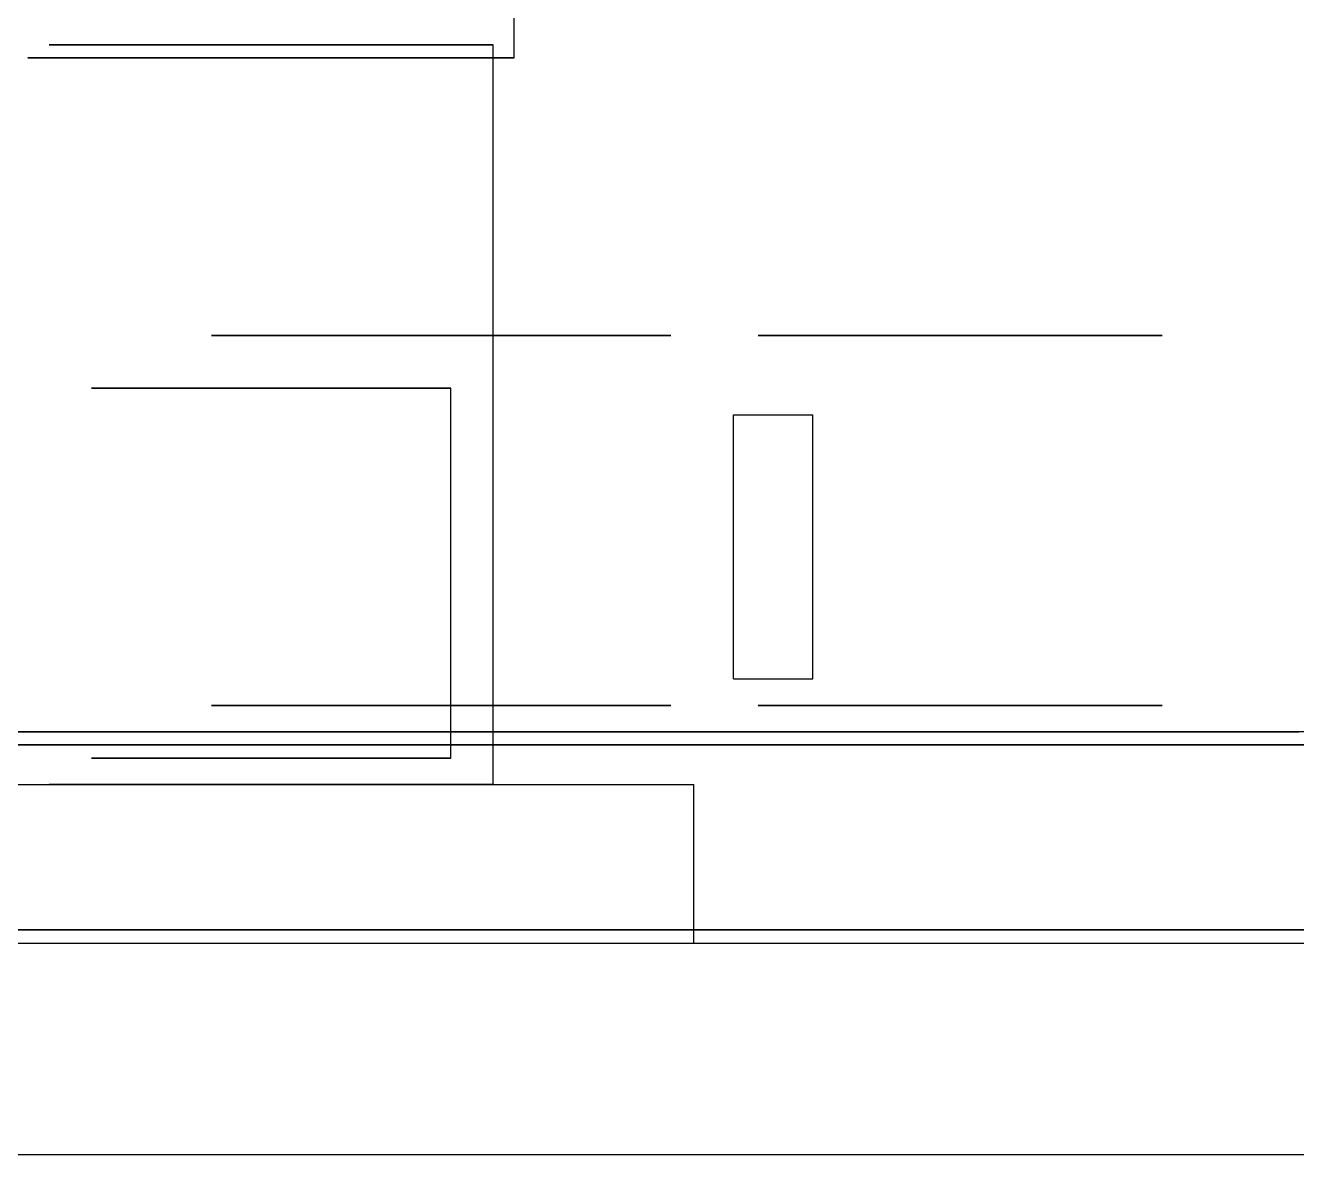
# Model space of a CAD drawing. Header units: millimetres. Extents: x -610 to 577, y -771 to 522.
# Drawn here: x 300.35 to 324.4, y 105 to 126.37 of the extents above; entities that cross this region are included whole.
import ezdxf

# ---------------------------------------------------------------- set-up
doc = ezdxf.new("R2010")
doc.units = ezdxf.units.MM
doc.layers.add('HIDDEN', color=8, linetype='Continuous')
doc.layers.add('VISIBLE', color=7, linetype='Continuous')

msp = doc.modelspace()

# ---------------------------------------------------------------- linework, layer by layer
at = {"layer": 'HIDDEN'}
for points in [[(309.6, 125.75), (309.6, 129.25)], [(309.6, 125.75), (309.6, 129.25)], [(300.8, 126), (300.922, 126)], [(300.922, 126), (300.8, 126)], [(300.8, 126), (300.922, 126)], [(300.922, 126), (300.8, 126)], [(300.8, 126), (300.922, 126)], [(300.922, 126), (300.8, 126)], [(300.8, 126), (300.922, 126)], [(300.922, 126), (300.8, 126)], [(300.8, 126), (300.922, 126)], [(300.922, 126), (300.8, 126)], [(300.8, 126), (300.922, 126)], [(300.922, 126), (300.8, 126)], [(300.8, 126), (300.922, 126)], [(300.922, 126), (300.8, 126)], [(300.8, 126), (300.922, 126)], [(300.922, 126), (300.8, 126)], [(300.8, 126), (300.922, 126)], [(300.922, 126), (300.8, 126)], [(300.8, 126), (300.922, 126)], [(300.922, 126), (300.8, 126)], [(300.922, 126), (301.281, 126)], [(301.281, 126), (300.922, 126)], [(300.922, 126), (301.281, 126)], [(301.281, 126), (300.922, 126)], [(300.922, 126), (301.281, 126)], [(301.281, 126), (300.922, 126)], [(300.922, 126), (301.281, 126)], [(301.281, 126), (300.922, 126)], [(300.922, 126), (301.281, 126)], [(301.281, 126), (300.922, 126)], [(300.922, 126), (301.281, 126)], [(301.281, 126), (300.922, 126)], [(300.922, 126), (301.281, 126)], [(301.281, 126), (300.922, 126)], [(300.922, 126), (301.281, 126)], [(301.281, 126), (300.922, 126)], [(300.922, 126), (301.281, 126)], [(301.281, 126), (300.922, 126)], [(300.922, 126), (301.281, 126)], [(301.281, 126), (300.922, 126)], [(301.281, 126), (301.856, 126)], [(301.856, 126), (301.281, 126)], [(301.281, 126), (301.856, 126)], [(301.856, 126), (301.281, 126)], [(301.281, 126), (301.856, 126)], [(301.856, 126), (301.281, 126)], [(301.281, 126), (301.856, 126)], [(301.856, 126), (301.281, 126)], [(301.281, 126), (301.856, 126)], [(301.856, 126), (301.281, 126)], [(301.281, 126), (301.856, 126)], [(301.856, 126), (301.281, 126)], [(301.281, 126), (301.856, 126)], [(301.856, 126), (301.281, 126)], [(301.281, 126), (301.856, 126)], [(301.856, 126), (301.281, 126)], [(301.281, 126), (301.856, 126)], [(301.856, 126), (301.281, 126)], [(301.281, 126), (301.856, 126)], [(301.856, 126), (301.281, 126)], [(301.856, 126), (302.614, 126)], [(302.614, 126), (301.856, 126)], [(301.856, 126), (302.614, 126)], [(302.614, 126), (301.856, 126)], [(301.856, 126), (302.614, 126)], [(302.614, 126), (301.856, 126)], [(301.856, 126), (302.614, 126)], [(302.614, 126), (301.856, 126)], [(301.856, 126), (302.614, 126)], [(302.614, 126), (301.856, 126)], [(301.856, 126), (302.614, 126)], [(302.614, 126), (301.856, 126)], [(301.856, 126), (302.614, 126)], [(302.614, 126), (301.856, 126)], [(301.856, 126), (302.614, 126)], [(302.614, 126), (301.856, 126)], [(301.856, 126), (302.614, 126)], [(302.614, 126), (301.856, 126)], [(301.856, 126), (302.614, 126)], [(302.614, 126), (301.856, 126)], [(302.614, 126), (303.511, 126)], [(303.511, 126), (302.614, 126)], [(302.614, 126), (303.511, 126)], [(303.511, 126), (302.614, 126)], [(302.614, 126), (303.511, 126)], [(303.511, 126), (302.614, 126)], [(302.614, 126), (303.511, 126)], [(303.511, 126), (302.614, 126)], [(302.614, 126), (303.511, 126)], [(303.511, 126), (302.614, 126)], [(302.614, 126), (303.511, 126)], [(303.511, 126), (302.614, 126)], [(302.614, 126), (303.511, 126)], [(303.511, 126), (302.614, 126)], [(302.614, 126), (303.511, 126)], [(303.511, 126), (302.614, 126)], [(302.614, 126), (303.511, 126)], [(303.511, 126), (302.614, 126)], [(302.614, 126), (303.511, 126)], [(303.511, 126), (302.614, 126)], [(303.511, 126), (304.494, 126)], [(304.494, 126), (303.511, 126)], [(303.511, 126), (304.494, 126)], [(304.494, 126), (303.511, 126)], [(303.511, 126), (304.494, 126)], [(304.494, 126), (303.511, 126)], [(303.511, 126), (304.494, 126)], [(304.494, 126), (303.511, 126)], [(303.511, 126), (304.494, 126)], [(304.494, 126), (303.511, 126)], [(303.511, 126), (304.494, 126)], [(304.494, 126), (303.511, 126)], [(303.511, 126), (304.494, 126)], [(304.494, 126), (303.511, 126)], [(303.511, 126), (304.494, 126)], [(304.494, 126), (303.511, 126)], [(303.511, 126), (304.494, 126)], [(304.494, 126), (303.511, 126)], [(303.511, 126), (304.494, 126)], [(304.494, 126), (303.511, 126)], [(304.494, 126), (305.506, 126)], [(305.506, 126), (304.494, 126)], [(304.494, 126), (305.506, 126)], [(305.506, 126), (304.494, 126)], [(304.494, 126), (305.506, 126)], [(305.506, 126), (304.494, 126)], [(304.494, 126), (305.506, 126)], [(305.506, 126), (304.494, 126)], [(304.494, 126), (305.506, 126)], [(305.506, 126), (304.494, 126)], [(304.494, 126), (305.506, 126)], [(305.506, 126), (304.494, 126)], [(304.494, 126), (305.506, 126)], [(305.506, 126), (304.494, 126)], [(304.494, 126), (305.506, 126)], [(305.506, 126), (304.494, 126)], [(304.494, 126), (305.506, 126)], [(305.506, 126), (304.494, 126)], [(304.494, 126), (305.506, 126)], [(305.506, 126), (304.494, 126)], [(305.506, 126), (306.489, 126)], [(306.489, 126), (305.506, 126)], [(305.506, 126), (306.489, 126)], [(306.489, 126), (305.506, 126)], [(305.506, 126), (306.489, 126)], [(306.489, 126), (305.506, 126)], [(305.506, 126), (306.489, 126)], [(306.489, 126), (305.506, 126)], [(305.506, 126), (306.489, 126)], [(306.489, 126), (305.506, 126)], [(305.506, 126), (306.489, 126)], [(306.489, 126), (305.506, 126)], [(305.506, 126), (306.489, 126)], [(306.489, 126), (305.506, 126)], [(305.506, 126), (306.489, 126)], [(306.489, 126), (305.506, 126)], [(305.506, 126), (306.489, 126)], [(306.489, 126), (305.506, 126)], [(305.506, 126), (306.489, 126)], [(306.489, 126), (305.506, 126)], [(306.489, 126), (307.386, 126)], [(307.386, 126), (306.489, 126)], [(306.489, 126), (307.386, 126)], [(307.386, 126), (306.489, 126)], [(306.489, 126), (307.386, 126)], [(307.386, 126), (306.489, 126)], [(306.489, 126), (307.386, 126)], [(307.386, 126), (306.489, 126)], [(306.489, 126), (307.386, 126)], [(307.386, 126), (306.489, 126)], [(306.489, 126), (307.386, 126)], [(307.386, 126), (306.489, 126)], [(306.489, 126), (307.386, 126)], [(307.386, 126), (306.489, 126)], [(306.489, 126), (307.386, 126)], [(307.386, 126), (306.489, 126)], [(306.489, 126), (307.386, 126)], [(307.386, 126), (306.489, 126)], [(306.489, 126), (307.386, 126)], [(307.386, 126), (306.489, 126)], [(307.386, 126), (308.144, 126)], [(308.144, 126), (307.386, 126)], [(307.386, 126), (308.144, 126)], [(308.144, 126), (307.386, 126)], [(307.386, 126), (308.144, 126)], [(308.144, 126), (307.386, 126)], [(307.386, 126), (308.144, 126)], [(308.144, 126), (307.386, 126)], [(307.386, 126), (308.144, 126)], [(308.144, 126), (307.386, 126)], [(307.386, 126), (308.144, 126)], [(308.144, 126), (307.386, 126)], [(307.386, 126), (308.144, 126)], [(308.144, 126), (307.386, 126)], [(307.386, 126), (308.144, 126)], [(308.144, 126), (307.386, 126)], [(307.386, 126), (308.144, 126)], [(308.144, 126), (307.386, 126)], [(307.386, 126), (308.144, 126)], [(308.144, 126), (307.386, 126)], [(308.144, 126), (308.719, 126)], [(308.719, 126), (308.144, 126)], [(308.144, 126), (308.719, 126)], [(308.719, 126), (308.144, 126)], [(308.144, 126), (308.719, 126)], [(308.719, 126), (308.144, 126)], [(308.144, 126), (308.719, 126)], [(308.719, 126), (308.144, 126)], [(308.144, 126), (308.719, 126)], [(308.719, 126), (308.144, 126)], [(308.144, 126), (308.719, 126)], [(308.719, 126), (308.144, 126)], [(308.144, 126), (308.719, 126)], [(308.719, 126), (308.144, 126)], [(308.144, 126), (308.719, 126)], [(308.719, 126), (308.144, 126)], [(308.144, 126), (308.719, 126)], [(308.719, 126), (308.144, 126)], [(308.144, 126), (308.719, 126)], [(308.719, 126), (308.144, 126)], [(308.719, 126), (309.078, 126)], [(309.078, 126), (308.719, 126)], [(308.719, 126), (309.078, 126)], [(309.078, 126), (308.719, 126)], [(308.719, 126), (309.078, 126)], [(309.078, 126), (308.719, 126)], [(308.719, 126), (309.078, 126)], [(309.078, 126), (308.719, 126)], [(308.719, 126), (309.078, 126)], [(309.078, 126), (308.719, 126)], [(308.719, 126), (309.078, 126)], [(309.078, 126), (308.719, 126)], [(308.719, 126), (309.078, 126)], [(309.078, 126), (308.719, 126)], [(308.719, 126), (309.078, 126)], [(309.078, 126), (308.719, 126)], [(308.719, 126), (309.078, 126)], [(309.078, 126), (308.719, 126)], [(308.719, 126), (309.078, 126)], [(309.078, 126), (308.719, 126)], [(309.078, 126), (309.2, 126)], [(309.2, 126), (309.078, 126)], [(309.078, 126), (309.2, 126)], [(309.2, 126), (309.078, 126)], [(309.078, 126), (309.2, 126)], [(309.2, 126), (309.078, 126)], [(309.078, 126), (309.2, 126)], [(309.2, 126), (309.078, 126)], [(309.078, 126), (309.2, 126)], [(309.2, 126), (309.078, 126)], [(309.078, 126), (309.2, 126)], [(309.2, 126), (309.078, 126)], [(309.078, 126), (309.2, 126)], [(309.2, 126), (309.078, 126)], [(309.078, 126), (309.2, 126)], [(309.2, 126), (309.078, 126)], [(309.078, 126), (309.2, 126)], [(309.2, 126), (309.078, 126)], [(309.078, 126), (309.2, 126)], [(309.2, 126), (309.078, 126)], [(309.2, 112), (309.2, 126)], [(309.2, 112), (309.2, 126)], [(309.2, 112), (309.2, 126)], [(309.2, 112), (309.2, 126)], [(309.2, 112), (309.2, 126)], [(309.2, 112), (309.2, 126)], [(309.2, 112), (309.2, 126)], [(309.2, 112), (309.2, 126)], [(309.2, 112), (309.2, 126)], [(309.2, 112), (309.2, 126)], [(300.4, 125.75), (300.534, 125.75)], [(300.534, 125.75), (300.4, 125.75)], [(300.4, 125.75), (300.534, 125.75)], [(300.534, 125.75), (300.4, 125.75)], [(300.534, 125.75), (300.927, 125.75)], [(300.927, 125.75), (300.534, 125.75)], [(300.534, 125.75), (300.927, 125.75)], [(300.927, 125.75), (300.534, 125.75)], [(300.927, 125.75), (301.557, 125.75)], [(301.557, 125.75), (300.927, 125.75)], [(300.927, 125.75), (301.557, 125.75)], [(301.557, 125.75), (300.927, 125.75)], [(301.557, 125.75), (302.387, 125.75)], [(302.387, 125.75), (301.557, 125.75)], [(301.557, 125.75), (302.387, 125.75)], [(302.387, 125.75), (301.557, 125.75)], [(302.387, 125.75), (303.369, 125.75)], [(303.369, 125.75), (302.387, 125.75)], [(302.387, 125.75), (303.369, 125.75)], [(303.369, 125.75), (302.387, 125.75)], [(303.369, 125.75), (304.446, 125.75)], [(304.446, 125.75), (303.369, 125.75)], [(303.369, 125.75), (304.446, 125.75)], [(304.446, 125.75), (303.369, 125.75)], [(304.446, 125.75), (305.554, 125.75)], [(305.554, 125.75), (304.446, 125.75)], [(304.446, 125.75), (305.554, 125.75)], [(305.554, 125.75), (304.446, 125.75)], [(305.554, 125.75), (306.631, 125.75)], [(306.631, 125.75), (305.554, 125.75)], [(305.554, 125.75), (306.631, 125.75)], [(306.631, 125.75), (305.554, 125.75)], [(306.631, 125.75), (307.613, 125.75)], [(307.613, 125.75), (306.631, 125.75)], [(306.631, 125.75), (307.613, 125.75)], [(307.613, 125.75), (306.631, 125.75)], [(307.613, 125.75), (308.443, 125.75)], [(308.443, 125.75), (307.613, 125.75)], [(307.613, 125.75), (308.443, 125.75)], [(308.443, 125.75), (307.613, 125.75)], [(308.443, 125.75), (309.073, 125.75)], [(309.073, 125.75), (308.443, 125.75)], [(308.443, 125.75), (309.073, 125.75)], [(309.073, 125.75), (308.443, 125.75)], [(309.073, 125.75), (309.466, 125.75)], [(309.466, 125.75), (309.073, 125.75)], [(309.073, 125.75), (309.466, 125.75)], [(309.466, 125.75), (309.073, 125.75)], [(309.466, 125.75), (309.6, 125.75)], [(309.6, 125.75), (309.466, 125.75)], [(309.466, 125.75), (309.6, 125.75)], [(309.6, 125.75), (309.466, 125.75)], [(303.874, 120.5), (303.886, 120.5)], [(303.916, 120.5), (303.874, 120.5)], [(303.886, 120.5), (304.053, 120.5)], [(304.142, 120.5), (303.916, 120.5)], [(304.053, 120.5), (304.407, 120.5)], [(304.549, 120.5), (304.142, 120.5)], [(304.407, 120.5), (304.928, 120.5)], [(305.115, 120.5), (304.549, 120.5)], [(304.928, 120.5), (305.585, 120.5)], [(305.806, 120.5), (305.115, 120.5)], [(305.585, 120.5), (306.34, 120.5)], [(305.764, 120.5), (305.776, 120.5)], [(305.806, 120.5), (305.764, 120.5)], [(305.776, 120.5), (305.943, 120.5)], [(306.582, 120.5), (305.806, 120.5)], [(306.032, 120.5), (305.806, 120.5)], [(305.943, 120.5), (306.297, 120.5)], [(306.439, 120.5), (306.032, 120.5)], [(306.297, 120.5), (306.818, 120.5)], [(306.34, 120.5), (307.15, 120.5)], [(307.005, 120.5), (306.439, 120.5)], [(307.399, 120.5), (306.582, 120.5)], [(306.818, 120.5), (307.475, 120.5)], [(307.696, 120.5), (307.005, 120.5)], [(307.15, 120.5), (307.966, 120.5)], [(308.208, 120.5), (307.399, 120.5)], [(307.475, 120.5), (308.23, 120.5)], [(308.472, 120.5), (307.696, 120.5)], [(307.966, 120.5), (308.743, 120.5)], [(308.964, 120.5), (308.208, 120.5)], [(308.23, 120.5), (309.04, 120.5)], [(309.289, 120.5), (308.472, 120.5)], [(308.743, 120.5), (309.434, 120.5)], [(309.621, 120.5), (308.964, 120.5)], [(309.04, 120.5), (309.856, 120.5)], [(310.099, 120.5), (309.289, 120.5)], [(309.434, 120.5), (310, 120.5)], [(310.141, 120.5), (309.621, 120.5)], [(309.856, 120.5), (310.633, 120.5)], [(310, 120.5), (310.407, 120.5)], [(310.854, 120.5), (310.099, 120.5)], [(310.495, 120.5), (310.141, 120.5)], [(310.407, 120.5), (310.632, 120.5)], [(310.662, 120.5), (310.495, 120.5)], [(310.632, 120.5), (310.674, 120.5)], [(310.633, 120.5), (311.324, 120.5)], [(310.674, 120.5), (310.662, 120.5)], [(311.511, 120.5), (310.854, 120.5)], [(311.324, 120.5), (311.89, 120.5)], [(312.031, 120.5), (311.511, 120.5)], [(311.89, 120.5), (312.297, 120.5)], [(312.385, 120.5), (312.031, 120.5)], [(312.297, 120.5), (312.522, 120.5)], [(312.552, 120.5), (312.385, 120.5)], [(312.522, 120.5), (312.564, 120.5)], [(312.564, 120.5), (312.552, 120.5)], [(314.214, 120.5), (314.226, 120.5)], [(314.256, 120.5), (314.214, 120.5)], [(314.226, 120.5), (314.393, 120.5)], [(314.482, 120.5), (314.256, 120.5)], [(314.393, 120.5), (314.747, 120.5)], [(314.889, 120.5), (314.482, 120.5)], [(314.747, 120.5), (315.268, 120.5)], [(315.454, 120.5), (314.889, 120.5)], [(315.055, 120.5), (315.067, 120.5)], [(315.097, 120.5), (315.055, 120.5)], [(315.067, 120.5), (315.234, 120.5)], [(315.323, 120.5), (315.097, 120.5)], [(315.234, 120.5), (315.588, 120.5)], [(315.268, 120.5), (315.925, 120.5)], [(315.73, 120.5), (315.323, 120.5)], [(316.146, 120.5), (315.454, 120.5)], [(315.588, 120.5), (316.109, 120.5)], [(316.296, 120.5), (315.73, 120.5)], [(315.925, 120.5), (316.68, 120.5)], [(316.109, 120.5), (316.766, 120.5)], [(316.922, 120.5), (316.146, 120.5)], [(316.987, 120.5), (316.296, 120.5)], [(316.68, 120.5), (317.49, 120.5)], [(316.766, 120.5), (317.521, 120.5)], [(317.739, 120.5), (316.922, 120.5)], [(317.763, 120.5), (316.987, 120.5)], [(317.49, 120.5), (318.306, 120.5)], [(317.521, 120.5), (318.331, 120.5)], [(318.548, 120.5), (317.739, 120.5)], [(318.58, 120.5), (317.763, 120.5)], [(318.306, 120.5), (319.083, 120.5)], [(318.331, 120.5), (319.147, 120.5)], [(319.304, 120.5), (318.548, 120.5)], [(319.39, 120.5), (318.58, 120.5)], [(319.083, 120.5), (319.774, 120.5)], [(319.147, 120.5), (319.924, 120.5)], [(319.961, 120.5), (319.304, 120.5)], [(320.145, 120.5), (319.39, 120.5)], [(319.774, 120.5), (320.34, 120.5)], [(319.924, 120.5), (320.615, 120.5)], [(320.481, 120.5), (319.961, 120.5)], [(320.802, 120.5), (320.145, 120.5)], [(320.34, 120.5), (320.747, 120.5)], [(320.835, 120.5), (320.481, 120.5)], [(320.615, 120.5), (321.181, 120.5)], [(320.747, 120.5), (320.972, 120.5)], [(321.322, 120.5), (320.802, 120.5)], [(321.002, 120.5), (320.835, 120.5)], [(320.972, 120.5), (321.014, 120.5)], [(321.014, 120.5), (321.002, 120.5)], [(321.181, 120.5), (321.588, 120.5)], [(321.677, 120.5), (321.322, 120.5)], [(321.588, 120.5), (321.813, 120.5)], [(321.843, 120.5), (321.677, 120.5)], [(321.813, 120.5), (321.855, 120.5)], [(321.855, 120.5), (321.843, 120.5)], [(301.6, 119.5), (301.699, 119.5)], [(301.699, 119.5), (301.6, 119.5)], [(301.6, 119.5), (301.699, 119.5)], [(301.699, 119.5), (301.6, 119.5)], [(301.6, 119.5), (301.699, 119.5)], [(301.699, 119.5), (301.6, 119.5)], [(301.6, 119.5), (301.699, 119.5)], [(301.699, 119.5), (301.6, 119.5)], [(301.6, 119.5), (301.699, 119.5)], [(301.699, 119.5), (301.6, 119.5)], [(301.6, 119.5), (301.699, 119.5)], [(301.699, 119.5), (301.6, 119.5)], [(301.699, 119.5), (301.989, 119.5)], [(301.989, 119.5), (301.699, 119.5)], [(301.699, 119.5), (301.989, 119.5)], [(301.989, 119.5), (301.699, 119.5)], [(301.699, 119.5), (301.989, 119.5)], [(301.989, 119.5), (301.699, 119.5)], [(301.699, 119.5), (301.989, 119.5)], [(301.989, 119.5), (301.699, 119.5)], [(301.699, 119.5), (301.989, 119.5)], [(301.989, 119.5), (301.699, 119.5)], [(301.699, 119.5), (301.989, 119.5)], [(301.989, 119.5), (301.699, 119.5)], [(301.989, 119.5), (302.455, 119.5)], [(302.455, 119.5), (301.989, 119.5)], [(301.989, 119.5), (302.455, 119.5)], [(302.455, 119.5), (301.989, 119.5)], [(301.989, 119.5), (302.455, 119.5)], [(302.455, 119.5), (301.989, 119.5)], [(301.989, 119.5), (302.455, 119.5)], [(302.455, 119.5), (301.989, 119.5)], [(301.989, 119.5), (302.455, 119.5)], [(302.455, 119.5), (301.989, 119.5)], [(301.989, 119.5), (302.455, 119.5)], [(302.455, 119.5), (301.989, 119.5)], [(302.455, 119.5), (303.069, 119.5)], [(303.069, 119.5), (302.455, 119.5)], [(302.455, 119.5), (303.069, 119.5)], [(303.069, 119.5), (302.455, 119.5)], [(302.455, 119.5), (303.069, 119.5)], [(303.069, 119.5), (302.455, 119.5)], [(302.455, 119.5), (303.069, 119.5)], [(303.069, 119.5), (302.455, 119.5)], [(302.455, 119.5), (303.069, 119.5)], [(303.069, 119.5), (302.455, 119.5)], [(302.455, 119.5), (303.069, 119.5)], [(303.069, 119.5), (302.455, 119.5)], [(303.069, 119.5), (303.794, 119.5)], [(303.794, 119.5), (303.069, 119.5)], [(303.069, 119.5), (303.794, 119.5)], [(303.794, 119.5), (303.069, 119.5)], [(303.069, 119.5), (303.794, 119.5)], [(303.794, 119.5), (303.069, 119.5)], [(303.069, 119.5), (303.794, 119.5)], [(303.794, 119.5), (303.069, 119.5)], [(303.069, 119.5), (303.794, 119.5)], [(303.794, 119.5), (303.069, 119.5)], [(303.069, 119.5), (303.794, 119.5)], [(303.794, 119.5), (303.069, 119.5)], [(303.794, 119.5), (304.59, 119.5)], [(304.59, 119.5), (303.794, 119.5)], [(303.794, 119.5), (304.59, 119.5)], [(304.59, 119.5), (303.794, 119.5)], [(303.794, 119.5), (304.59, 119.5)], [(304.59, 119.5), (303.794, 119.5)], [(303.794, 119.5), (304.59, 119.5)], [(304.59, 119.5), (303.794, 119.5)], [(303.794, 119.5), (304.59, 119.5)], [(304.59, 119.5), (303.794, 119.5)], [(303.794, 119.5), (304.59, 119.5)], [(304.59, 119.5), (303.794, 119.5)], [(304.59, 119.5), (305.41, 119.5)], [(305.41, 119.5), (304.59, 119.5)], [(304.59, 119.5), (305.41, 119.5)], [(305.41, 119.5), (304.59, 119.5)], [(304.59, 119.5), (305.41, 119.5)], [(305.41, 119.5), (304.59, 119.5)], [(304.59, 119.5), (305.41, 119.5)], [(305.41, 119.5), (304.59, 119.5)], [(304.59, 119.5), (305.41, 119.5)], [(305.41, 119.5), (304.59, 119.5)], [(304.59, 119.5), (305.41, 119.5)], [(305.41, 119.5), (304.59, 119.5)], [(305.41, 119.5), (306.206, 119.5)], [(306.206, 119.5), (305.41, 119.5)], [(305.41, 119.5), (306.206, 119.5)], [(306.206, 119.5), (305.41, 119.5)], [(305.41, 119.5), (306.206, 119.5)], [(306.206, 119.5), (305.41, 119.5)], [(305.41, 119.5), (306.206, 119.5)], [(306.206, 119.5), (305.41, 119.5)], [(305.41, 119.5), (306.206, 119.5)], [(306.206, 119.5), (305.41, 119.5)], [(305.41, 119.5), (306.206, 119.5)], [(306.206, 119.5), (305.41, 119.5)], [(306.206, 119.5), (306.931, 119.5)], [(306.931, 119.5), (306.206, 119.5)], [(306.206, 119.5), (306.931, 119.5)], [(306.931, 119.5), (306.206, 119.5)], [(306.206, 119.5), (306.931, 119.5)], [(306.931, 119.5), (306.206, 119.5)], [(306.206, 119.5), (306.931, 119.5)], [(306.931, 119.5), (306.206, 119.5)], [(306.206, 119.5), (306.931, 119.5)], [(306.931, 119.5), (306.206, 119.5)], [(306.206, 119.5), (306.931, 119.5)], [(306.931, 119.5), (306.206, 119.5)], [(306.931, 119.5), (307.545, 119.5)], [(307.545, 119.5), (306.931, 119.5)], [(306.931, 119.5), (307.545, 119.5)], [(307.545, 119.5), (306.931, 119.5)], [(306.931, 119.5), (307.545, 119.5)], [(307.545, 119.5), (306.931, 119.5)], [(306.931, 119.5), (307.545, 119.5)], [(307.545, 119.5), (306.931, 119.5)], [(306.931, 119.5), (307.545, 119.5)], [(307.545, 119.5), (306.931, 119.5)], [(306.931, 119.5), (307.545, 119.5)], [(307.545, 119.5), (306.931, 119.5)], [(307.545, 119.5), (308.011, 119.5)], [(308.011, 119.5), (307.545, 119.5)], [(307.545, 119.5), (308.011, 119.5)], [(308.011, 119.5), (307.545, 119.5)], [(307.545, 119.5), (308.011, 119.5)], [(308.011, 119.5), (307.545, 119.5)], [(307.545, 119.5), (308.011, 119.5)], [(308.011, 119.5), (307.545, 119.5)], [(307.545, 119.5), (308.011, 119.5)], [(308.011, 119.5), (307.545, 119.5)], [(307.545, 119.5), (308.011, 119.5)], [(308.011, 119.5), (307.545, 119.5)], [(308.011, 119.5), (308.301, 119.5)], [(308.301, 119.5), (308.011, 119.5)], [(308.011, 119.5), (308.301, 119.5)], [(308.301, 119.5), (308.011, 119.5)], [(308.011, 119.5), (308.301, 119.5)], [(308.301, 119.5), (308.011, 119.5)], [(308.011, 119.5), (308.301, 119.5)], [(308.301, 119.5), (308.011, 119.5)], [(308.011, 119.5), (308.301, 119.5)], [(308.301, 119.5), (308.011, 119.5)], [(308.011, 119.5), (308.301, 119.5)], [(308.301, 119.5), (308.011, 119.5)], [(308.301, 119.5), (308.4, 119.5)], [(308.4, 119.5), (308.301, 119.5)], [(308.301, 119.5), (308.4, 119.5)], [(308.4, 119.5), (308.301, 119.5)], [(308.301, 119.5), (308.4, 119.5)], [(308.4, 119.5), (308.301, 119.5)], [(308.301, 119.5), (308.4, 119.5)], [(308.4, 119.5), (308.301, 119.5)], [(308.301, 119.5), (308.4, 119.5)], [(308.4, 119.5), (308.301, 119.5)], [(308.301, 119.5), (308.4, 119.5)], [(308.4, 119.5), (308.301, 119.5)], [(308.4, 112.5), (308.4, 119.5)], [(308.4, 112.5), (308.4, 119.5)], [(308.4, 112.5), (308.4, 119.5)], [(308.4, 112.5), (308.4, 119.5)], [(308.4, 112.5), (308.4, 119.5)], [(308.4, 112.5), (308.4, 119.5)], [(313.75, 114), (313.75, 119)], [(313.75, 119), (315.25, 119)], [(313.75, 114), (313.75, 119)], [(313.75, 119), (315.25, 119)], [(315.25, 114), (315.25, 119)], [(315.25, 114), (315.25, 119)], [(313.75, 114), (315.25, 114)], [(313.75, 114), (315.25, 114)], [(303.874, 113.5), (303.886, 113.5)], [(303.916, 113.5), (303.874, 113.5)], [(303.886, 113.5), (304.053, 113.5)], [(304.142, 113.5), (303.916, 113.5)], [(304.053, 113.5), (304.407, 113.5)], [(304.549, 113.5), (304.142, 113.5)], [(304.407, 113.5), (304.928, 113.5)], [(305.115, 113.5), (304.549, 113.5)], [(304.928, 113.5), (305.585, 113.5)], [(305.806, 113.5), (305.115, 113.5)], [(305.585, 113.5), (306.34, 113.5)], [(305.764, 113.5), (305.776, 113.5)], [(305.806, 113.5), (305.764, 113.5)], [(305.776, 113.5), (305.943, 113.5)], [(306.582, 113.5), (305.806, 113.5)], [(306.032, 113.5), (305.806, 113.5)], [(305.943, 113.5), (306.297, 113.5)], [(306.439, 113.5), (306.032, 113.5)], [(306.297, 113.5), (306.818, 113.5)], [(306.34, 113.5), (307.15, 113.5)], [(307.005, 113.5), (306.439, 113.5)], [(307.399, 113.5), (306.582, 113.5)], [(306.818, 113.5), (307.475, 113.5)], [(307.696, 113.5), (307.005, 113.5)], [(307.15, 113.5), (307.966, 113.5)], [(308.208, 113.5), (307.399, 113.5)], [(307.475, 113.5), (308.23, 113.5)], [(308.472, 113.5), (307.696, 113.5)], [(307.966, 113.5), (308.743, 113.5)], [(308.964, 113.5), (308.208, 113.5)], [(308.23, 113.5), (309.04, 113.5)], [(309.289, 113.5), (308.472, 113.5)], [(308.743, 113.5), (309.434, 113.5)], [(309.621, 113.5), (308.964, 113.5)], [(309.04, 113.5), (309.856, 113.5)], [(310.099, 113.5), (309.289, 113.5)], [(309.434, 113.5), (310, 113.5)], [(310.141, 113.5), (309.621, 113.5)], [(309.856, 113.5), (310.633, 113.5)], [(310, 113.5), (310.407, 113.5)], [(310.854, 113.5), (310.099, 113.5)], [(310.495, 113.5), (310.141, 113.5)], [(310.407, 113.5), (310.632, 113.5)], [(310.662, 113.5), (310.495, 113.5)], [(310.632, 113.5), (310.674, 113.5)], [(310.633, 113.5), (311.324, 113.5)], [(310.674, 113.5), (310.662, 113.5)], [(311.511, 113.5), (310.854, 113.5)], [(311.324, 113.5), (311.89, 113.5)], [(312.031, 113.5), (311.511, 113.5)], [(311.89, 113.5), (312.297, 113.5)], [(312.385, 113.5), (312.031, 113.5)], [(312.297, 113.5), (312.522, 113.5)], [(312.552, 113.5), (312.385, 113.5)], [(312.522, 113.5), (312.564, 113.5)], [(312.564, 113.5), (312.552, 113.5)], [(314.214, 113.5), (314.226, 113.5)], [(314.256, 113.5), (314.214, 113.5)], [(314.226, 113.5), (314.393, 113.5)], [(314.482, 113.5), (314.256, 113.5)], [(314.393, 113.5), (314.747, 113.5)], [(314.889, 113.5), (314.482, 113.5)], [(314.747, 113.5), (315.268, 113.5)], [(315.454, 113.5), (314.889, 113.5)], [(315.055, 113.5), (315.067, 113.5)], [(315.097, 113.5), (315.055, 113.5)], [(315.067, 113.5), (315.234, 113.5)], [(315.323, 113.5), (315.097, 113.5)], [(315.234, 113.5), (315.588, 113.5)], [(315.268, 113.5), (315.925, 113.5)], [(315.73, 113.5), (315.323, 113.5)], [(316.146, 113.5), (315.454, 113.5)], [(315.588, 113.5), (316.109, 113.5)], [(316.296, 113.5), (315.73, 113.5)], [(315.925, 113.5), (316.68, 113.5)], [(316.109, 113.5), (316.766, 113.5)], [(316.922, 113.5), (316.146, 113.5)], [(316.987, 113.5), (316.296, 113.5)], [(316.68, 113.5), (317.49, 113.5)], [(316.766, 113.5), (317.521, 113.5)], [(317.739, 113.5), (316.922, 113.5)], [(317.763, 113.5), (316.987, 113.5)], [(317.49, 113.5), (318.306, 113.5)], [(317.521, 113.5), (318.331, 113.5)], [(318.548, 113.5), (317.739, 113.5)], [(318.58, 113.5), (317.763, 113.5)], [(318.306, 113.5), (319.083, 113.5)], [(318.331, 113.5), (319.147, 113.5)], [(319.304, 113.5), (318.548, 113.5)], [(319.39, 113.5), (318.58, 113.5)], [(319.083, 113.5), (319.774, 113.5)], [(319.147, 113.5), (319.924, 113.5)], [(319.961, 113.5), (319.304, 113.5)], [(320.145, 113.5), (319.39, 113.5)], [(319.774, 113.5), (320.34, 113.5)], [(319.924, 113.5), (320.615, 113.5)], [(320.481, 113.5), (319.961, 113.5)], [(320.802, 113.5), (320.145, 113.5)], [(320.34, 113.5), (320.747, 113.5)], [(320.835, 113.5), (320.481, 113.5)], [(320.615, 113.5), (321.181, 113.5)], [(320.747, 113.5), (320.972, 113.5)], [(321.322, 113.5), (320.802, 113.5)], [(321.002, 113.5), (320.835, 113.5)], [(320.972, 113.5), (321.014, 113.5)], [(321.014, 113.5), (321.002, 113.5)], [(321.181, 113.5), (321.588, 113.5)], [(321.677, 113.5), (321.322, 113.5)], [(321.588, 113.5), (321.813, 113.5)], [(321.843, 113.5), (321.677, 113.5)], [(321.813, 113.5), (321.855, 113.5)], [(321.855, 113.5), (321.843, 113.5)], [(300.555, 113), (299.629, 113)], [(300.031, 113), (300.996, 113)], [(300.104, 113), (300.607, 113)], [(300.716, 113), (300.279, 113)], [(301.552, 113), (300.555, 113)], [(300.607, 113), (300.885, 113)], [(300.923, 113), (300.716, 113)], [(300.885, 113), (300.937, 113)], [(300.937, 113), (300.923, 113)], [(300.996, 113), (302.006, 113)], [(302.562, 113), (301.552, 113)], [(302.006, 113), (303.003, 113)], [(303.527, 113), (302.562, 113)], [(303.003, 113), (303.929, 113)], [(303.074, 113), (303.089, 113)], [(303.126, 113), (303.074, 113)], [(303.089, 113), (303.295, 113)], [(303.404, 113), (303.126, 113)], [(303.295, 113), (303.733, 113)], [(303.908, 113), (303.404, 113)], [(304.39, 113), (303.527, 113)], [(303.733, 113), (304.376, 113)], [(304.606, 113), (303.908, 113)], [(303.929, 113), (304.73, 113)], [(304.021, 113), (304.085, 113)], [(304.03, 113), (304.021, 113)], [(304.219, 113), (304.03, 113)], [(304.085, 113), (304.38, 113)], [(304.64, 113), (304.219, 113)], [(304.376, 113), (305.187, 113)], [(304.38, 113), (304.899, 113)], [(305.101, 113), (304.39, 113)], [(305.46, 113), (304.606, 113)], [(305.27, 113), (304.64, 113)], [(304.73, 113), (305.36, 113)], [(304.899, 113), (305.61, 113)], [(304.964, 113), (304.979, 113)], [(305.016, 113), (304.964, 113)], [(304.979, 113), (305.185, 113)], [(305.295, 113), (305.016, 113)], [(305.62, 113), (305.101, 113)], [(305.185, 113), (305.623, 113)], [(305.187, 113), (306.12, 113)], [(306.071, 113), (305.27, 113)], [(305.798, 113), (305.295, 113)], [(305.36, 113), (305.781, 113)], [(306.419, 113), (305.46, 113)], [(305.61, 113), (306.473, 113)], [(305.915, 113), (305.62, 113)], [(305.623, 113), (306.266, 113)], [(305.781, 113), (305.97, 113)], [(306.496, 113), (305.798, 113)], [(305.979, 113), (305.915, 113)], [(305.97, 113), (305.979, 113)], [(306.997, 113), (306.071, 113)], [(306.12, 113), (307.12, 113)], [(306.266, 113), (307.077, 113)], [(307.428, 113), (306.419, 113)], [(306.473, 113), (307.438, 113)], [(307.35, 113), (306.496, 113)], [(307.994, 113), (306.997, 113)], [(307.077, 113), (308.01, 113)], [(307.12, 113), (308.129, 113)], [(308.309, 113), (307.35, 113)], [(308.428, 113), (307.428, 113)], [(307.438, 113), (308.448, 113)], [(309.004, 113), (307.994, 113)], [(308.01, 113), (309.01, 113)], [(308.129, 113), (309.089, 113)], [(309.318, 113), (308.309, 113)], [(309.361, 113), (308.428, 113)], [(308.448, 113), (309.445, 113)], [(309.969, 113), (309.004, 113)], [(309.01, 113), (310.019, 113)], [(309.089, 113), (309.942, 113)], [(310.318, 113), (309.318, 113)], [(310.173, 113), (309.361, 113)], [(309.445, 113), (310.371, 113)], [(309.942, 113), (310.641, 113)], [(310.832, 113), (309.969, 113)], [(310.019, 113), (310.979, 113)], [(310.816, 113), (310.173, 113)], [(311.251, 113), (310.318, 113)], [(310.371, 113), (311.172, 113)], [(310.641, 113), (311.144, 113)], [(311.253, 113), (310.816, 113)], [(311.543, 113), (310.832, 113)], [(310.979, 113), (311.832, 113)], [(311.144, 113), (311.422, 113)], [(311.172, 113), (311.802, 113)], [(312.063, 113), (311.251, 113)], [(311.459, 113), (311.253, 113)], [(311.404, 113), (311.468, 113)], [(311.413, 113), (311.404, 113)], [(311.602, 113), (311.413, 113)], [(311.422, 113), (311.474, 113)], [(311.474, 113), (311.459, 113)], [(311.468, 113), (311.763, 113)], [(312.062, 113), (311.543, 113)], [(312.023, 113), (311.602, 113)], [(311.763, 113), (312.282, 113)], [(311.802, 113), (312.223, 113)], [(311.832, 113), (312.531, 113)], [(312.653, 113), (312.023, 113)], [(312.357, 113), (312.062, 113)], [(312.706, 113), (312.063, 113)], [(312.223, 113), (312.412, 113)], [(312.282, 113), (312.993, 113)], [(312.421, 113), (312.357, 113)], [(312.412, 113), (312.421, 113)], [(312.531, 113), (313.034, 113)], [(313.454, 113), (312.653, 113)], [(313.143, 113), (312.706, 113)], [(312.993, 113), (313.856, 113)], [(313.034, 113), (313.312, 113)], [(313.349, 113), (313.143, 113)], [(313.312, 113), (313.364, 113)], [(313.364, 113), (313.349, 113)], [(313.414, 113), (313.429, 113)], [(313.466, 113), (313.414, 113)], [(313.429, 113), (313.635, 113)], [(314.38, 113), (313.454, 113)], [(313.744, 113), (313.466, 113)], [(313.635, 113), (314.073, 113)], [(314.248, 113), (313.744, 113)], [(313.856, 113), (314.821, 113)], [(314.073, 113), (314.716, 113)], [(314.946, 113), (314.248, 113)], [(314.255, 113), (314.27, 113)], [(314.307, 113), (314.255, 113)], [(314.27, 113), (314.476, 113)], [(314.586, 113), (314.307, 113)], [(315.377, 113), (314.38, 113)], [(314.476, 113), (314.914, 113)], [(315.089, 113), (314.586, 113)], [(314.716, 113), (315.527, 113)], [(314.821, 113), (315.831, 113)], [(314.914, 113), (315.557, 113)], [(315.8, 113), (314.946, 113)], [(315.787, 113), (315.089, 113)], [(316.387, 113), (315.377, 113)], [(315.527, 113), (316.46, 113)], [(315.557, 113), (316.369, 113)], [(316.641, 113), (315.787, 113)], [(316.759, 113), (315.8, 113)], [(315.831, 113), (316.829, 113)], [(315.959, 113), (316.023, 113)], [(315.969, 113), (315.959, 113)], [(316.157, 113), (315.969, 113)], [(316.023, 113), (316.319, 113)], [(316.579, 113), (316.157, 113)], [(316.319, 113), (316.837, 113)], [(316.369, 113), (317.301, 113)], [(317.352, 113), (316.387, 113)], [(316.46, 113), (317.46, 113)], [(317.208, 113), (316.579, 113)], [(317.6, 113), (316.641, 113)], [(317.768, 113), (316.759, 113)], [(316.829, 113), (317.754, 113)], [(316.837, 113), (317.548, 113)], [(318.009, 113), (317.208, 113)], [(317.301, 113), (318.301, 113)], [(318.215, 113), (317.352, 113)], [(317.46, 113), (318.469, 113)], [(317.548, 113), (318.412, 113)], [(318.609, 113), (317.6, 113)], [(317.754, 113), (318.555, 113)], [(318.768, 113), (317.768, 113)], [(318.935, 113), (318.009, 113)], [(318.926, 113), (318.215, 113)], [(318.301, 113), (319.31, 113)], [(318.412, 113), (319.376, 113)], [(318.469, 113), (319.428, 113)], [(318.555, 113), (319.185, 113)], [(319.609, 113), (318.609, 113)], [(319.701, 113), (318.768, 113)], [(319.445, 113), (318.926, 113)], [(319.932, 113), (318.935, 113)], [(319.017, 113), (319.082, 113)], [(319.027, 113), (319.017, 113)], [(319.215, 113), (319.027, 113)], [(319.082, 113), (319.377, 113)], [(319.185, 113), (319.606, 113)], [(319.637, 113), (319.215, 113)], [(319.31, 113), (320.27, 113)], [(319.376, 113), (320.387, 113)], [(319.377, 113), (319.895, 113)], [(319.428, 113), (320.282, 113)], [(319.74, 113), (319.445, 113)], [(319.606, 113), (319.795, 113)], [(320.542, 113), (319.609, 113)], [(320.266, 113), (319.637, 113)], [(320.513, 113), (319.701, 113)], [(319.804, 113), (319.74, 113)], [(319.795, 113), (319.804, 113)], [(319.895, 113), (320.607, 113)], [(320.942, 113), (319.932, 113)], [(321.067, 113), (320.266, 113)], [(320.27, 113), (321.123, 113)], [(320.282, 113), (320.981, 113)], [(320.387, 113), (321.384, 113)], [(321.156, 113), (320.513, 113)], [(321.354, 113), (320.542, 113)], [(320.607, 113), (321.47, 113)], [(321.907, 113), (320.942, 113)], [(320.981, 113), (321.484, 113)], [(321.993, 113), (321.067, 113)], [(321.123, 113), (321.822, 113)], [(321.593, 113), (321.156, 113)], [(321.997, 113), (321.354, 113)], [(321.384, 113), (322.31, 113)], [(321.47, 113), (322.435, 113)], [(321.484, 113), (321.762, 113)], [(321.799, 113), (321.593, 113)], [(321.762, 113), (321.814, 113)], [(321.814, 113), (321.799, 113)], [(321.822, 113), (322.325, 113)], [(322.77, 113), (321.907, 113)], [(322.99, 113), (321.993, 113)], [(322.434, 113), (321.997, 113)], [(322.31, 113), (323.111, 113)], [(322.325, 113), (322.603, 113)], [(322.641, 113), (322.434, 113)], [(322.435, 113), (323.445, 113)], [(322.603, 113), (322.655, 113)], [(322.655, 113), (322.641, 113)], [(323.482, 113), (322.77, 113)], [(324, 113), (322.99, 113)], [(323.111, 113), (323.74, 113)], [(323.445, 113), (324.442, 113)], [(324, 113), (323.482, 113)], [(323.74, 113), (324.161, 113)], [(324.965, 113), (324, 113)], [(324.295, 113), (324, 113)], [(324.161, 113), (324.35, 113)], [(324.359, 113), (324.295, 113)], [(324.35, 113), (324.359, 113)], [(300.522, 112.75), (295.497, 112.75)], [(303.538, 112.75), (297.129, 112.75)], [(298.955, 112.75), (304.193, 112.75)], [(299.967, 112.75), (306.462, 112.75)], [(305.807, 112.75), (300.522, 112.75)], [(310.033, 112.75), (303.538, 112.75)], [(304.193, 112.75), (309.478, 112.75)], [(311.045, 112.75), (305.807, 112.75)], [(306.462, 112.75), (312.871, 112.75)], [(309.478, 112.75), (314.503, 112.75)], [(316.235, 112.75), (310.033, 112.75)], [(315.931, 112.75), (311.045, 112.75)], [(312.871, 112.75), (318.824, 112.75)], [(314.503, 112.75), (318.975, 112.75)], [(320.183, 112.75), (315.931, 112.75)], [(321.784, 112.75), (316.235, 112.75)], [(318.824, 112.75), (323.972, 112.75)], [(318.975, 112.75), (322.635, 112.75)], [(323.552, 112.75), (320.183, 112.75)], [(326.358, 112.75), (321.784, 112.75)], [(322.635, 112.75), (325.271, 112.75)], [(325.843, 112.75), (323.552, 112.75)], [(323.972, 112.75), (328.018, 112.75)], [(301.6, 112.5), (301.699, 112.5)], [(301.699, 112.5), (301.6, 112.5)], [(301.6, 112.5), (301.699, 112.5)], [(301.699, 112.5), (301.6, 112.5)], [(301.6, 112.5), (301.699, 112.5)], [(301.699, 112.5), (301.6, 112.5)], [(301.6, 112.5), (301.699, 112.5)], [(301.699, 112.5), (301.6, 112.5)], [(301.6, 112.5), (301.699, 112.5)], [(301.699, 112.5), (301.6, 112.5)], [(301.6, 112.5), (301.699, 112.5)], [(301.699, 112.5), (301.6, 112.5)], [(301.699, 112.5), (301.989, 112.5)], [(301.989, 112.5), (301.699, 112.5)], [(301.699, 112.5), (301.989, 112.5)], [(301.989, 112.5), (301.699, 112.5)], [(301.699, 112.5), (301.989, 112.5)], [(301.989, 112.5), (301.699, 112.5)], [(301.699, 112.5), (301.989, 112.5)], [(301.989, 112.5), (301.699, 112.5)], [(301.699, 112.5), (301.989, 112.5)], [(301.989, 112.5), (301.699, 112.5)], [(301.699, 112.5), (301.989, 112.5)], [(301.989, 112.5), (301.699, 112.5)], [(301.989, 112.5), (302.455, 112.5)], [(302.455, 112.5), (301.989, 112.5)], [(301.989, 112.5), (302.455, 112.5)], [(302.455, 112.5), (301.989, 112.5)], [(301.989, 112.5), (302.455, 112.5)], [(302.455, 112.5), (301.989, 112.5)], [(301.989, 112.5), (302.455, 112.5)], [(302.455, 112.5), (301.989, 112.5)], [(301.989, 112.5), (302.455, 112.5)], [(302.455, 112.5), (301.989, 112.5)], [(301.989, 112.5), (302.455, 112.5)], [(302.455, 112.5), (301.989, 112.5)], [(302.455, 112.5), (303.069, 112.5)], [(303.069, 112.5), (302.455, 112.5)], [(302.455, 112.5), (303.069, 112.5)], [(303.069, 112.5), (302.455, 112.5)], [(302.455, 112.5), (303.069, 112.5)], [(303.069, 112.5), (302.455, 112.5)], [(302.455, 112.5), (303.069, 112.5)], [(303.069, 112.5), (302.455, 112.5)], [(302.455, 112.5), (303.069, 112.5)], [(303.069, 112.5), (302.455, 112.5)], [(302.455, 112.5), (303.069, 112.5)], [(303.069, 112.5), (302.455, 112.5)], [(303.069, 112.5), (303.794, 112.5)], [(303.794, 112.5), (303.069, 112.5)], [(303.069, 112.5), (303.794, 112.5)], [(303.794, 112.5), (303.069, 112.5)], [(303.069, 112.5), (303.794, 112.5)], [(303.794, 112.5), (303.069, 112.5)], [(303.069, 112.5), (303.794, 112.5)], [(303.794, 112.5), (303.069, 112.5)], [(303.069, 112.5), (303.794, 112.5)], [(303.794, 112.5), (303.069, 112.5)], [(303.069, 112.5), (303.794, 112.5)], [(303.794, 112.5), (303.069, 112.5)], [(303.794, 112.5), (304.59, 112.5)], [(304.59, 112.5), (303.794, 112.5)], [(303.794, 112.5), (304.59, 112.5)], [(304.59, 112.5), (303.794, 112.5)], [(303.794, 112.5), (304.59, 112.5)], [(304.59, 112.5), (303.794, 112.5)], [(303.794, 112.5), (304.59, 112.5)], [(304.59, 112.5), (303.794, 112.5)], [(303.794, 112.5), (304.59, 112.5)], [(304.59, 112.5), (303.794, 112.5)], [(303.794, 112.5), (304.59, 112.5)], [(304.59, 112.5), (303.794, 112.5)], [(304.59, 112.5), (305.41, 112.5)], [(305.41, 112.5), (304.59, 112.5)], [(304.59, 112.5), (305.41, 112.5)], [(305.41, 112.5), (304.59, 112.5)], [(304.59, 112.5), (305.41, 112.5)], [(305.41, 112.5), (304.59, 112.5)], [(304.59, 112.5), (305.41, 112.5)], [(305.41, 112.5), (304.59, 112.5)], [(304.59, 112.5), (305.41, 112.5)], [(305.41, 112.5), (304.59, 112.5)], [(304.59, 112.5), (305.41, 112.5)], [(305.41, 112.5), (304.59, 112.5)], [(305.41, 112.5), (306.206, 112.5)], [(306.206, 112.5), (305.41, 112.5)], [(305.41, 112.5), (306.206, 112.5)], [(306.206, 112.5), (305.41, 112.5)], [(305.41, 112.5), (306.206, 112.5)], [(306.206, 112.5), (305.41, 112.5)], [(305.41, 112.5), (306.206, 112.5)], [(306.206, 112.5), (305.41, 112.5)], [(305.41, 112.5), (306.206, 112.5)], [(306.206, 112.5), (305.41, 112.5)], [(305.41, 112.5), (306.206, 112.5)], [(306.206, 112.5), (305.41, 112.5)], [(306.206, 112.5), (306.931, 112.5)], [(306.931, 112.5), (306.206, 112.5)], [(306.206, 112.5), (306.931, 112.5)], [(306.931, 112.5), (306.206, 112.5)], [(306.206, 112.5), (306.931, 112.5)], [(306.931, 112.5), (306.206, 112.5)], [(306.206, 112.5), (306.931, 112.5)], [(306.931, 112.5), (306.206, 112.5)], [(306.206, 112.5), (306.931, 112.5)], [(306.931, 112.5), (306.206, 112.5)], [(306.206, 112.5), (306.931, 112.5)], [(306.931, 112.5), (306.206, 112.5)], [(306.931, 112.5), (307.545, 112.5)], [(307.545, 112.5), (306.931, 112.5)], [(306.931, 112.5), (307.545, 112.5)], [(307.545, 112.5), (306.931, 112.5)], [(306.931, 112.5), (307.545, 112.5)], [(307.545, 112.5), (306.931, 112.5)], [(306.931, 112.5), (307.545, 112.5)], [(307.545, 112.5), (306.931, 112.5)], [(306.931, 112.5), (307.545, 112.5)], [(307.545, 112.5), (306.931, 112.5)], [(306.931, 112.5), (307.545, 112.5)], [(307.545, 112.5), (306.931, 112.5)], [(307.545, 112.5), (308.011, 112.5)], [(308.011, 112.5), (307.545, 112.5)], [(307.545, 112.5), (308.011, 112.5)], [(308.011, 112.5), (307.545, 112.5)], [(307.545, 112.5), (308.011, 112.5)], [(308.011, 112.5), (307.545, 112.5)], [(307.545, 112.5), (308.011, 112.5)], [(308.011, 112.5), (307.545, 112.5)], [(307.545, 112.5), (308.011, 112.5)], [(308.011, 112.5), (307.545, 112.5)], [(307.545, 112.5), (308.011, 112.5)], [(308.011, 112.5), (307.545, 112.5)], [(308.011, 112.5), (308.301, 112.5)], [(308.301, 112.5), (308.011, 112.5)], [(308.011, 112.5), (308.301, 112.5)], [(308.301, 112.5), (308.011, 112.5)], [(308.011, 112.5), (308.301, 112.5)], [(308.301, 112.5), (308.011, 112.5)], [(308.011, 112.5), (308.301, 112.5)], [(308.301, 112.5), (308.011, 112.5)], [(308.011, 112.5), (308.301, 112.5)], [(308.301, 112.5), (308.011, 112.5)], [(308.011, 112.5), (308.301, 112.5)], [(308.301, 112.5), (308.011, 112.5)], [(308.301, 112.5), (308.4, 112.5)], [(308.4, 112.5), (308.301, 112.5)], [(308.301, 112.5), (308.4, 112.5)], [(308.4, 112.5), (308.301, 112.5)], [(308.301, 112.5), (308.4, 112.5)], [(308.4, 112.5), (308.301, 112.5)], [(308.301, 112.5), (308.4, 112.5)], [(308.4, 112.5), (308.301, 112.5)], [(308.301, 112.5), (308.4, 112.5)], [(308.4, 112.5), (308.301, 112.5)], [(308.301, 112.5), (308.4, 112.5)], [(308.4, 112.5), (308.301, 112.5)], [(297, 112), (313, 112)], [(297, 112), (313, 112)], [(300.8, 112), (300.922, 112)], [(300.922, 112), (300.8, 112)], [(300.8, 112), (300.922, 112)], [(300.922, 112), (300.8, 112)], [(300.8, 112), (300.922, 112)], [(300.922, 112), (300.8, 112)], [(300.8, 112), (300.922, 112)], [(300.922, 112), (300.8, 112)], [(300.8, 112), (300.922, 112)], [(300.922, 112), (300.8, 112)], [(300.8, 112), (300.922, 112)], [(300.922, 112), (300.8, 112)], [(300.8, 112), (300.922, 112)], [(300.922, 112), (300.8, 112)], [(300.8, 112), (300.922, 112)], [(300.922, 112), (300.8, 112)], [(300.8, 112), (300.922, 112)], [(300.922, 112), (300.8, 112)], [(300.8, 112), (300.922, 112)], [(300.922, 112), (300.8, 112)], [(300.922, 112), (301.281, 112)], [(301.281, 112), (300.922, 112)], [(300.922, 112), (301.281, 112)], [(301.281, 112), (300.922, 112)], [(300.922, 112), (301.281, 112)], [(301.281, 112), (300.922, 112)], [(300.922, 112), (301.281, 112)], [(301.281, 112), (300.922, 112)], [(300.922, 112), (301.281, 112)], [(301.281, 112), (300.922, 112)], [(300.922, 112), (301.281, 112)], [(301.281, 112), (300.922, 112)], [(300.922, 112), (301.281, 112)], [(301.281, 112), (300.922, 112)], [(300.922, 112), (301.281, 112)], [(301.281, 112), (300.922, 112)], [(300.922, 112), (301.281, 112)], [(301.281, 112), (300.922, 112)], [(300.922, 112), (301.281, 112)], [(301.281, 112), (300.922, 112)], [(301.281, 112), (301.856, 112)], [(301.856, 112), (301.281, 112)], [(301.281, 112), (301.856, 112)], [(301.856, 112), (301.281, 112)], [(301.281, 112), (301.856, 112)], [(301.856, 112), (301.281, 112)], [(301.281, 112), (301.856, 112)], [(301.856, 112), (301.281, 112)], [(301.281, 112), (301.856, 112)], [(301.856, 112), (301.281, 112)], [(301.281, 112), (301.856, 112)], [(301.856, 112), (301.281, 112)], [(301.281, 112), (301.856, 112)], [(301.856, 112), (301.281, 112)], [(301.281, 112), (301.856, 112)], [(301.856, 112), (301.281, 112)], [(301.281, 112), (301.856, 112)], [(301.856, 112), (301.281, 112)], [(301.281, 112), (301.856, 112)], [(301.856, 112), (301.281, 112)], [(301.856, 112), (302.614, 112)], [(302.614, 112), (301.856, 112)], [(301.856, 112), (302.614, 112)], [(302.614, 112), (301.856, 112)], [(301.856, 112), (302.614, 112)], [(302.614, 112), (301.856, 112)], [(301.856, 112), (302.614, 112)], [(302.614, 112), (301.856, 112)], [(301.856, 112), (302.614, 112)], [(302.614, 112), (301.856, 112)], [(301.856, 112), (302.614, 112)], [(302.614, 112), (301.856, 112)], [(301.856, 112), (302.614, 112)], [(302.614, 112), (301.856, 112)], [(301.856, 112), (302.614, 112)], [(302.614, 112), (301.856, 112)], [(301.856, 112), (302.614, 112)], [(302.614, 112), (301.856, 112)], [(301.856, 112), (302.614, 112)], [(302.614, 112), (301.856, 112)], [(302.614, 112), (303.511, 112)], [(303.511, 112), (302.614, 112)], [(302.614, 112), (303.511, 112)], [(303.511, 112), (302.614, 112)], [(302.614, 112), (303.511, 112)], [(303.511, 112), (302.614, 112)], [(302.614, 112), (303.511, 112)], [(303.511, 112), (302.614, 112)], [(302.614, 112), (303.511, 112)], [(303.511, 112), (302.614, 112)], [(302.614, 112), (303.511, 112)], [(303.511, 112), (302.614, 112)], [(302.614, 112), (303.511, 112)], [(303.511, 112), (302.614, 112)], [(302.614, 112), (303.511, 112)], [(303.511, 112), (302.614, 112)], [(302.614, 112), (303.511, 112)], [(303.511, 112), (302.614, 112)], [(302.614, 112), (303.511, 112)], [(303.511, 112), (302.614, 112)], [(303.511, 112), (304.494, 112)], [(304.494, 112), (303.511, 112)], [(303.511, 112), (304.494, 112)], [(304.494, 112), (303.511, 112)], [(303.511, 112), (304.494, 112)], [(304.494, 112), (303.511, 112)], [(303.511, 112), (304.494, 112)], [(304.494, 112), (303.511, 112)], [(303.511, 112), (304.494, 112)], [(304.494, 112), (303.511, 112)], [(303.511, 112), (304.494, 112)], [(304.494, 112), (303.511, 112)], [(303.511, 112), (304.494, 112)], [(304.494, 112), (303.511, 112)], [(303.511, 112), (304.494, 112)], [(304.494, 112), (303.511, 112)], [(303.511, 112), (304.494, 112)], [(304.494, 112), (303.511, 112)], [(303.511, 112), (304.494, 112)], [(304.494, 112), (303.511, 112)], [(304.494, 112), (305.506, 112)], [(305.506, 112), (304.494, 112)], [(304.494, 112), (305.506, 112)], [(305.506, 112), (304.494, 112)], [(304.494, 112), (305.506, 112)], [(305.506, 112), (304.494, 112)], [(304.494, 112), (305.506, 112)], [(305.506, 112), (304.494, 112)], [(304.494, 112), (305.506, 112)], [(305.506, 112), (304.494, 112)], [(304.494, 112), (305.506, 112)], [(305.506, 112), (304.494, 112)], [(304.494, 112), (305.506, 112)], [(305.506, 112), (304.494, 112)], [(304.494, 112), (305.506, 112)], [(305.506, 112), (304.494, 112)], [(304.494, 112), (305.506, 112)], [(305.506, 112), (304.494, 112)], [(304.494, 112), (305.506, 112)], [(305.506, 112), (304.494, 112)], [(305.506, 112), (306.489, 112)], [(306.489, 112), (305.506, 112)], [(305.506, 112), (306.489, 112)], [(306.489, 112), (305.506, 112)], [(305.506, 112), (306.489, 112)], [(306.489, 112), (305.506, 112)], [(305.506, 112), (306.489, 112)], [(306.489, 112), (305.506, 112)], [(305.506, 112), (306.489, 112)], [(306.489, 112), (305.506, 112)], [(305.506, 112), (306.489, 112)], [(306.489, 112), (305.506, 112)], [(305.506, 112), (306.489, 112)], [(306.489, 112), (305.506, 112)], [(305.506, 112), (306.489, 112)], [(306.489, 112), (305.506, 112)], [(305.506, 112), (306.489, 112)], [(306.489, 112), (305.506, 112)], [(305.506, 112), (306.489, 112)], [(306.489, 112), (305.506, 112)], [(306.489, 112), (307.386, 112)], [(307.386, 112), (306.489, 112)], [(306.489, 112), (307.386, 112)], [(307.386, 112), (306.489, 112)], [(306.489, 112), (307.386, 112)], [(307.386, 112), (306.489, 112)], [(306.489, 112), (307.386, 112)], [(307.386, 112), (306.489, 112)], [(306.489, 112), (307.386, 112)], [(307.386, 112), (306.489, 112)], [(306.489, 112), (307.386, 112)], [(307.386, 112), (306.489, 112)], [(306.489, 112), (307.386, 112)], [(307.386, 112), (306.489, 112)], [(306.489, 112), (307.386, 112)], [(307.386, 112), (306.489, 112)], [(306.489, 112), (307.386, 112)], [(307.386, 112), (306.489, 112)], [(306.489, 112), (307.386, 112)], [(307.386, 112), (306.489, 112)], [(307.386, 112), (308.144, 112)], [(308.144, 112), (307.386, 112)], [(307.386, 112), (308.144, 112)], [(308.144, 112), (307.386, 112)], [(307.386, 112), (308.144, 112)], [(308.144, 112), (307.386, 112)], [(307.386, 112), (308.144, 112)], [(308.144, 112), (307.386, 112)], [(307.386, 112), (308.144, 112)], [(308.144, 112), (307.386, 112)], [(307.386, 112), (308.144, 112)], [(308.144, 112), (307.386, 112)], [(307.386, 112), (308.144, 112)], [(308.144, 112), (307.386, 112)], [(307.386, 112), (308.144, 112)], [(308.144, 112), (307.386, 112)], [(307.386, 112), (308.144, 112)], [(308.144, 112), (307.386, 112)], [(307.386, 112), (308.144, 112)], [(308.144, 112), (307.386, 112)], [(308.144, 112), (308.719, 112)], [(308.719, 112), (308.144, 112)], [(308.144, 112), (308.719, 112)], [(308.719, 112), (308.144, 112)], [(308.144, 112), (308.719, 112)], [(308.719, 112), (308.144, 112)], [(308.144, 112), (308.719, 112)], [(308.719, 112), (308.144, 112)], [(308.144, 112), (308.719, 112)], [(308.719, 112), (308.144, 112)], [(308.144, 112), (308.719, 112)], [(308.719, 112), (308.144, 112)], [(308.144, 112), (308.719, 112)], [(308.719, 112), (308.144, 112)], [(308.144, 112), (308.719, 112)], [(308.719, 112), (308.144, 112)], [(308.144, 112), (308.719, 112)], [(308.719, 112), (308.144, 112)], [(308.144, 112), (308.719, 112)], [(308.719, 112), (308.144, 112)], [(308.719, 112), (309.078, 112)], [(309.078, 112), (308.719, 112)], [(308.719, 112), (309.078, 112)], [(309.078, 112), (308.719, 112)], [(308.719, 112), (309.078, 112)], [(309.078, 112), (308.719, 112)], [(308.719, 112), (309.078, 112)], [(309.078, 112), (308.719, 112)], [(308.719, 112), (309.078, 112)], [(309.078, 112), (308.719, 112)], [(308.719, 112), (309.078, 112)], [(309.078, 112), (308.719, 112)], [(308.719, 112), (309.078, 112)], [(309.078, 112), (308.719, 112)], [(308.719, 112), (309.078, 112)], [(309.078, 112), (308.719, 112)], [(308.719, 112), (309.078, 112)], [(309.078, 112), (308.719, 112)], [(308.719, 112), (309.078, 112)], [(309.078, 112), (308.719, 112)], [(309.078, 112), (309.2, 112)], [(309.2, 112), (309.078, 112)], [(309.078, 112), (309.2, 112)], [(309.2, 112), (309.078, 112)], [(309.078, 112), (309.2, 112)], [(309.2, 112), (309.078, 112)], [(309.078, 112), (309.2, 112)], [(309.2, 112), (309.078, 112)], [(309.078, 112), (309.2, 112)], [(309.2, 112), (309.078, 112)], [(309.078, 112), (309.2, 112)], [(309.2, 112), (309.078, 112)], [(309.078, 112), (309.2, 112)], [(309.2, 112), (309.078, 112)], [(309.078, 112), (309.2, 112)], [(309.2, 112), (309.078, 112)], [(309.078, 112), (309.2, 112)], [(309.2, 112), (309.078, 112)], [(309.078, 112), (309.2, 112)], [(309.2, 112), (309.078, 112)], [(313, 109), (313, 112)], [(313, 109), (313, 112)], [(300.522, 109.25), (295.497, 109.25)], [(303.538, 109.25), (297.129, 109.25)], [(298.955, 109.25), (304.193, 109.25)], [(299.967, 109.25), (306.462, 109.25)], [(305.807, 109.25), (300.522, 109.25)], [(310.033, 109.25), (303.538, 109.25)], [(304.193, 109.25), (309.478, 109.25)], [(311.045, 109.25), (305.807, 109.25)], [(306.462, 109.25), (312.871, 109.25)], [(309.478, 109.25), (314.503, 109.25)], [(316.235, 109.25), (310.033, 109.25)], [(315.931, 109.25), (311.045, 109.25)], [(312.871, 109.25), (318.824, 109.25)], [(314.503, 109.25), (318.975, 109.25)], [(320.183, 109.25), (315.931, 109.25)], [(321.784, 109.25), (316.235, 109.25)], [(318.824, 109.25), (323.972, 109.25)], [(318.975, 109.25), (322.635, 109.25)], [(323.552, 109.25), (320.183, 109.25)], [(326.358, 109.25), (321.784, 109.25)], [(322.635, 109.25), (325.271, 109.25)], [(325.843, 109.25), (323.552, 109.25)], [(323.972, 109.25), (328.018, 109.25)], [(250, 109), (360, 109)], [(253, 109), (357, 109)], [(253, 109), (357, 109)], [(253, 109), (357, 109)], [(297, 109), (313, 109)], [(297, 109), (313, 109)], [(250, 105), (360, 105)]]:
    msp.add_lwpolyline(points, dxfattribs=at)
at = {"layer": 'VISIBLE'}
for points in [[(288.5, 109), (358, 109)], [(288.5, 109), (357, 109)], [(288.5, 105), (360, 105)]]:
    msp.add_lwpolyline(points, dxfattribs=at)

doc.saveas('drawing.dxf')
